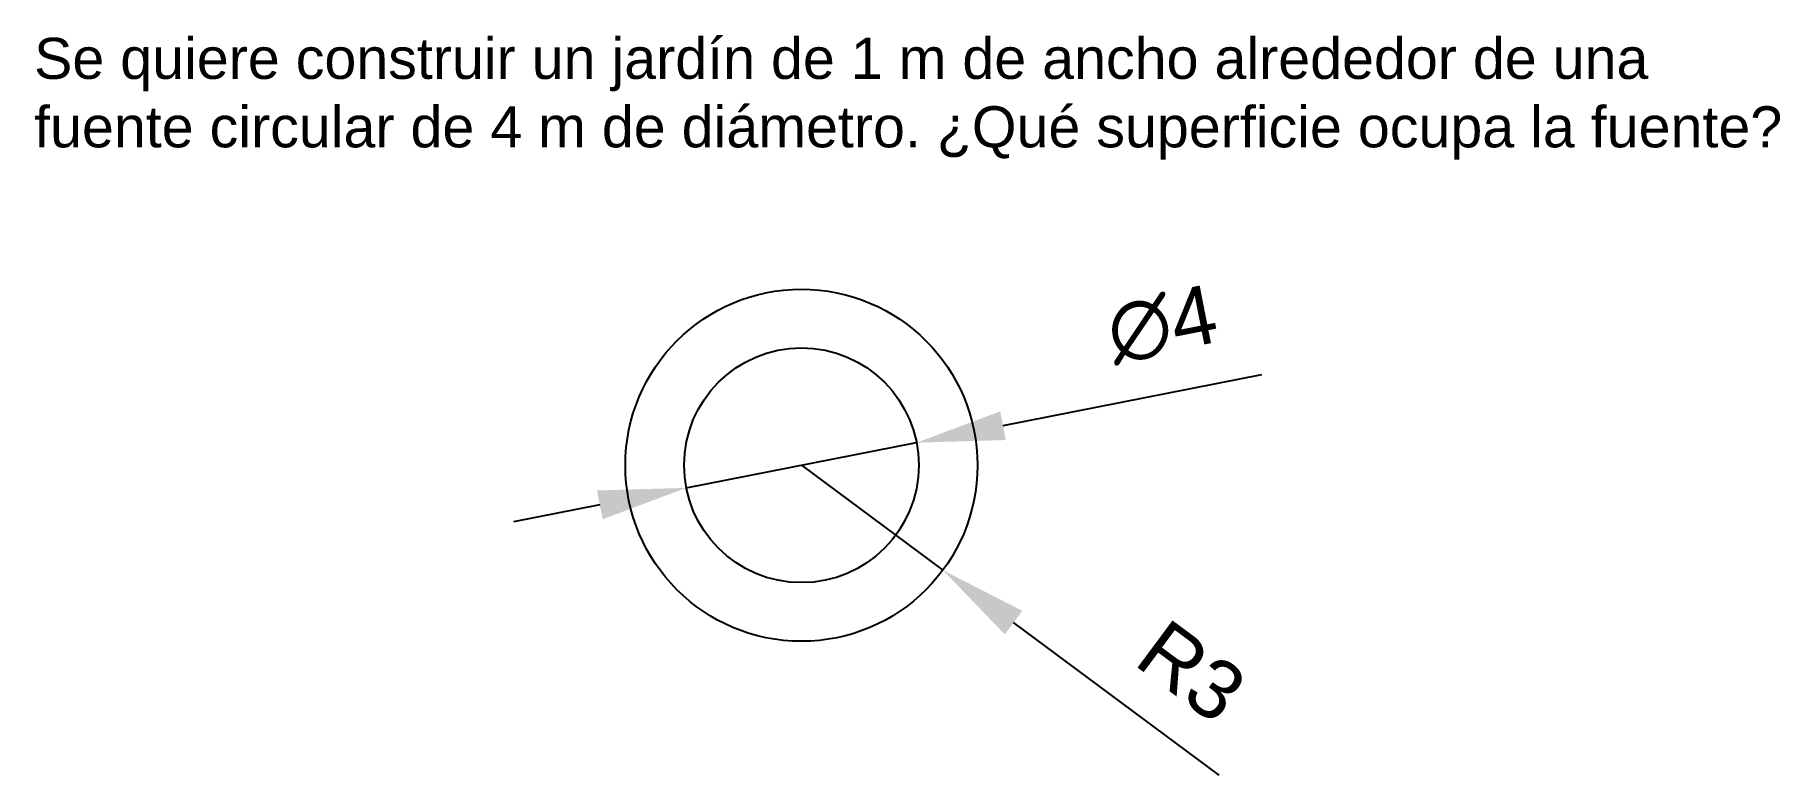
# Model space of a CAD drawing. Header units: millimetres. Extents: x 2948.1 to 2977.8, y 1755.4 to 1768.
import ezdxf

# ---------------------------------------------------------------- set-up
doc = ezdxf.new("R2010")
doc.units = ezdxf.units.MM
doc.layers.add('Cotas', color=252, linetype='Continuous')
doc.styles.get("Standard").update_dxf_attribs({"font": 'arial.ttf'})
doc.dimstyles.new('ISO-25', dxfattribs={"dimtxt": 1, "dimasz": 1.5, "dimexe": 1, "dimexo": 0.625, "dimtad": 1, "dimtxsty": 'Standard', "dimcen": 2.5, "dimadec": 0, "dimazin": 0, "dimtfac": 1, "dimtmove": 0, "dimatfit": 3, "dimfxl": 1, "dimarcsym": 0})

# ---------------------------------------------------------------- blocks, each defined once
blk = doc.blocks.new('*D1')
at = {"layer": 'Cotas', "color": 0, "lineweight": -2, "transparency": 16777216}
for p, q in [((2968.958, 1762.217), (2964.553, 1761.351)), ((2959.156, 1760.291), (2963.081, 1761.062)), ((2957.684, 1760.002), (2956.213, 1759.712))]:
    blk.add_line(p, q, dxfattribs=at)
at = {"layer": 'Cotas', "color": 0, "transparency": 16777216}
for points in [[(2964.505, 1761.596), (2964.601, 1761.106), (2963.081, 1761.062)], [(2957.636, 1760.247), (2957.733, 1759.756), (2959.156, 1760.291)]]:
    blk.add_solid(points, dxfattribs=at)
at = {"layer": 'Defpoints', "color": 0, "transparency": 16777216}
for p in [(2963.081, 1761.062), (2959.156, 1760.291)]:
    blk.add_point(p, dxfattribs=at)
at = {"layer": 'Cotas', "color": 0, "transparency": 16777216, "insert": (2967.267, 1763.07), "char_height": 1, "attachment_point": 5, "rotation": 11.1153}
blk.add_mtext('∅4', dxfattribs=at)
blk = doc.blocks.new('*D2')
at = {"layer": 'Cotas', "color": 0, "lineweight": -2, "transparency": 16777216}
for p, q in [((2961.119, 1760.676), (2963.528, 1758.889)), ((2968.237, 1755.396), (2964.733, 1757.995))]:
    blk.add_line(p, q, dxfattribs=at)
at = {"layer": 'Cotas', "color": 0, "transparency": 16777216}
blk.add_solid([(2964.882, 1758.196), (2964.584, 1757.795), (2963.528, 1758.889)], dxfattribs=at)
at = {"layer": 'Defpoints', "color": 0, "transparency": 16777216}
for p in [(2961.119, 1760.676), (2963.528, 1758.889)]:
    blk.add_point(p, dxfattribs=at)
at = {"layer": 'Cotas', "color": 0, "transparency": 16777216, "insert": (2967.764, 1757.161), "char_height": 1, "attachment_point": 5, "rotation": 323.4318}
blk.add_mtext('R3', dxfattribs=at)

msp = doc.modelspace()

# ---------------------------------------------------------------- linework, layer by layer
for radius in [3, 2]:
    msp.add_circle((2961.119, 1760.676), radius)

# ---------------------------------------------------------------- texts
at = {"insert": (2948.045, 1767.961), "char_height": 0.7, "attachment_point": 1}
msp.add_mtext_dynamic_manual_height_columns('Se quiere construir un jardín de 1 m de ancho alrededor de una fuente circular de 4 m de diámetro. ¿Qué superficie ocupa la fuente?', width=30.25578, gutter_width=12.5, heights=[0], dxfattribs=at)

# ---------------------------------------------------------------- dimensions: what is measured, and where the dimension line sits
at = {"layer": 'Cotas'}
dim = msp.add_diameter_dim_2p(p1=(2959.156, 1760.291), p2=(2963.081, 1761.062), dimstyle='ISO-25', dxfattribs=at)
dim.commit()
dim.dimension.update_dxf_attribs({"geometry": '*D1', "text_midpoint": (2967.267, 1763.07)})
dim = msp.add_radius_dim(center=(2961.119, 1760.676), mpoint=(2963.528, 1758.889), dimstyle='ISO-25', dxfattribs=at)
dim.commit()
dim.dimension.update_dxf_attribs({"geometry": '*D2', "text_midpoint": (2967.764, 1757.161)})

doc.saveas('drawing.dxf')
